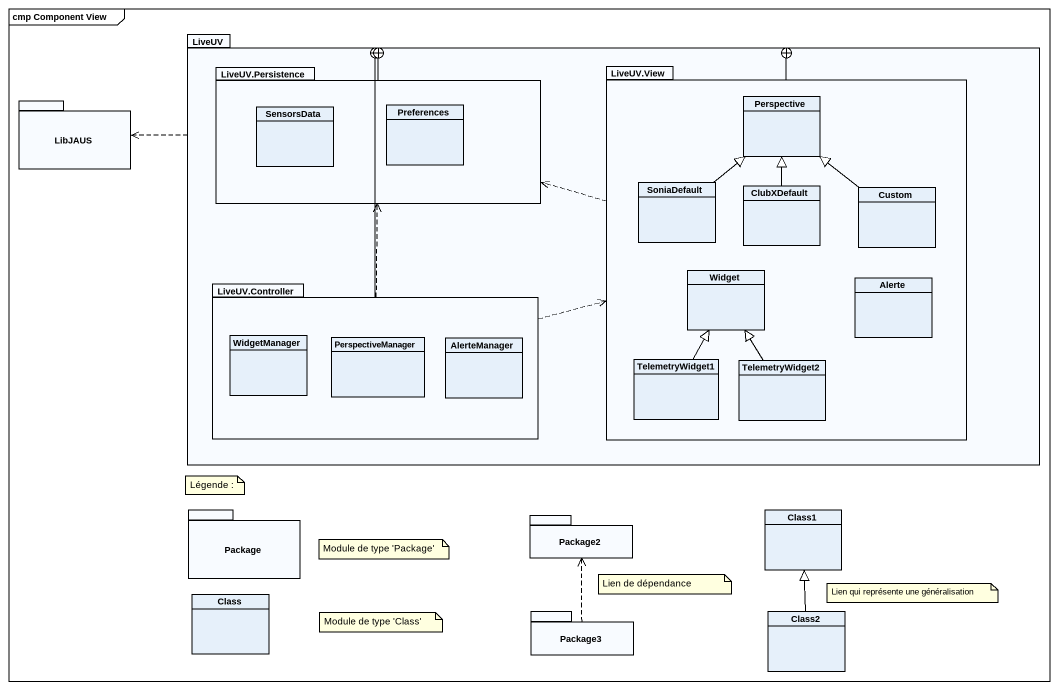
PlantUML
@startuml
mainframe cmp Component View
hide circle
hide empty members
package LiveUV {
  package "LiveUV.Persistence" as LiveUV_Persistence {
    class SensorsData
    class Preferences
  }
  package "LiveUV.View" as LiveUV_View {
    class Perspective
    class SoniaDefault
    class ClubXDefault
    class Custom
    class Widget
    class Alerte
    class TelemetryWidget1
    class TelemetryWidget2
  }
  package "LiveUV.Controller" as LiveUV_Controller {
    class WidgetManager
    class PerspectiveManager
    class AlerteManager
  }
}
package LibJAUS {
}
package "Package" as Package_ {
}
package Package2 {
}
class Class1
class "Class" as Class_
package Package3 {
}
class Class2
LiveUV .left.> LibJAUS
LiveUV_Persistence -right-+ LiveUV
LiveUV_View -left-+ LiveUV
LiveUV_View .left.> LiveUV_Persistence
SoniaDefault -up-|> Perspective
ClubXDefault -up-|> Perspective
Custom -up-|> Perspective
LiveUV_Controller -right-+ LiveUV
LiveUV_Controller .up.> LiveUV_Persistence
LiveUV_Controller .right.> LiveUV_View
TelemetryWidget1 -up-|> Widget
TelemetryWidget2 -up-|> Widget
Package3 .up.> Package2
Class2 -up-|> Class1
note as N1
  Légende :
end note
note as N2
  Module de type 'Package'
end note
note as N3
  Lien de dépendance
end note
note as N4
  Module de type 'Class'
end note
note as N5
  Lien qui représente une généralisation
end note
@enduml
